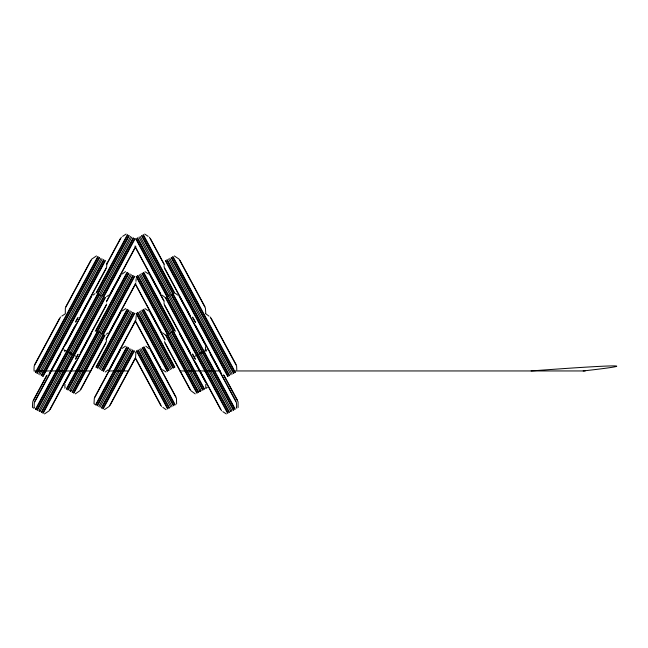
<?xml version="1.0" encoding="UTF-8"?>
<svg xmlns="http://www.w3.org/2000/svg" width="648" height="648" viewBox="0 0 648 648"><rect width="100%" height="100%" fill="white"/><g stroke="black" fill="none" stroke-linecap="round" stroke-linejoin="round"><path stroke-width="0.97" d="M135.578 357.485L135.902 352.326L135.076 352.115M106.394 340.111L106.337 341.642L79.947 390.655L75.322 393.879M33.98 370.024L34.174 366.007L60.564 317.002M34.117 406.742L34.312 402.732L60.701 353.719M64.857 386.645L64.986 384.167M106.831 263.112L106.637 267.122L80.247 316.135M135.967 281.354L136.104 278.867M136.145 315.779L135.95 319.796L109.561 368.801M65.537 343.262L65.424 343.699M74.318 327.467L74.633 326.56M34.668 364.597L59.657 318.192M65.845 306.698L90.833 260.294M35.405 372.406L97.751 256.608M35.834 372.632L98.18 256.835M36.855 373.183L99.201 257.386M37.276 373.41L99.622 257.612M38.637 374.147L100.983 258.35M39.828 374.787L102.173 258.989M41.189 375.516L103.534 259.718M41.61 375.743L103.963 259.953M42.63 376.294L104.984 260.504M43.06 376.52L105.405 260.731M33.21 400.456L46.543 375.694M75.767 321.416L77.614 317.99M106.483 264.376L120.447 238.44M47.102 375.151L32.716 401.865L32.424 407.3L33.947 408.256L34.449 407.325M75.614 322.202L78.173 317.439M106.782 264.303L121.354 237.249M49.078 374.034L75.468 325.021M50.382 372.09L74.966 326.43M81.154 314.944L106.142 268.531M34.814 401.323L59.802 354.91M65.885 343.61L90.874 297.197M65.391 345.019L91.773 296.006M64.565 351.402L65.124 350.357M96.196 292.653L127.364 234.754M96.617 292.88L127.794 234.981M97.637 293.431L128.814 235.532M35.543 409.123L97.791 293.52M35.818 409.269L36.32 408.329M66.436 352.407L66.995 351.37M98.067 293.657L129.236 235.767M35.972 409.35L98.221 293.747M36.993 409.901L99.241 294.297M37.179 409.998L37.738 408.961M67.854 353.039L68.753 351.354M98.925 295.326L130.596 236.496M37.414 410.127L99.662 294.524M100.618 295.034L131.787 237.136M38.775 410.864L101.023 295.253M39.73 411.375L40.289 410.33M70.802 353.662L71.361 352.625M101.979 295.763L133.148 237.873M39.965 411.504L102.214 295.893M71.223 353.897L71.734 352.958M102.4 295.998L133.577 238.1M103.421 296.541L134.598 238.65M41.326 412.233L103.575 296.63M103.85 296.776L135.019 238.877M41.755 412.468L104.004 296.857M42.776 413.019L105.025 297.408M43.197 413.246L105.446 297.635M109.86 294.281L135.78 246.151M110.768 293.09L135.756 246.677M75.427 359.033L77.736 354.74M106.604 301.134L120.107 276.056M75.695 359.016L78.254 354.262M106.442 301.911L121.006 274.857M75.605 361.738L49.216 410.751L44.477 413.934M80.287 353.039L106.677 304.034M50.115 409.56L75.103 363.155M81.194 351.848L106.183 305.443M65.545 381.218L90.534 334.814M65.043 382.628L91.433 333.623M64.678 388.168L65.181 387.229M95.288 331.306L127.024 272.371M96.277 330.496L127.454 272.597M96.738 332.084L128.474 273.148M66.274 389.027L97.451 331.128M97.16 332.311L128.895 273.375M66.704 389.254L97.88 331.355M67.724 389.804L98.901 331.906M99.087 332.003L130.256 274.112M68.145 390.031L99.322 332.141M100.27 332.651L131.447 274.752M69.506 390.768L100.683 332.87M70.462 391.279L70.964 390.347M101.631 333.38L132.808 275.481M70.697 391.408L101.874 333.509M102.06 333.607L133.237 275.708M103.081 334.157L134.258 276.259M72.058 392.137L103.235 334.247M102.943 335.429L134.679 276.494M72.487 392.372L103.656 334.473M73.508 392.915L104.676 335.024M73.929 393.15L105.106 335.251M109.52 331.898L135.91 282.884M110.427 330.707L135.416 284.294L160.356 330.707M106.183 338.896L120.147 312.96M106.053 339.617L121.046 311.769M80.854 389.464L105.843 343.051M95.888 367.173L127.065 309.274M96.317 367.4L127.486 309.509M97.338 367.951L128.507 310.052M97.759 368.177L128.936 310.287M99.12 368.915L130.297 311.016M100.31 369.554L131.487 311.656M101.671 370.283L132.848 312.393M102.101 370.518L133.269 312.62M103.121 371.069L134.29 313.17M103.542 371.296L134.719 313.397M110.46 367.61L135.448 321.206M94.819 396.981L119.807 350.576M120.706 349.385L94.316 398.39L94.001 403.72L95.548 404.789L126.725 346.891M95.977 405.016L127.146 347.117M96.998 405.567L128.166 347.668M97.419 405.794L128.596 347.895M98.78 406.531L129.956 348.632M99.97 407.171L131.147 349.272M101.331 407.9L132.508 350.001M101.76 408.127L132.929 350.236M102.781 408.677L133.95 350.779M103.202 408.912L134.379 351.014M135.61 357.404L109.22 406.418L104.482 409.593M110.12 405.227L135.108 358.814M176.612 404.028L176.467 398.39L150.077 349.385M122.602 236.358L126.093 234.066M61.811 316.103L65.302 313.818L65.351 308.108L91.741 259.103L96.479 255.919M93.02 295.115L95.021 293.633M122.253 273.966L125.51 271.617M106.62 296.654L108.613 295.172M122.294 310.878L125.793 308.594M106.272 334.263L108.273 332.789M121.954 348.486L125.445 346.202M108.313 369.692L105.284 372.001M205.781 388.338L205.797 384.167M238.108 407.568L238.067 401.865L223.495 374.811M207.085 349.685L205.724 350.479M196.466 355.46L195.169 356.108M196.895 355.234L197.915 354.683M198.337 354.456L199.697 353.719M199.94 353.589L202.249 352.35M202.492 352.22L203.853 351.483M204.12 351.338L205.643 350.528M206.105 388.168L207.376 387.48M144.69 234.066L148.181 236.358M174.304 255.919L179.042 259.103L205.432 308.108L205.748 313.438M145.031 271.682L148.522 273.966M144.99 308.594L148.481 310.878M165.961 371.984L162.47 369.692M226.306 413.934L222.815 411.642M33.89 370.948L50.998 370.948M51.16 370.948L90.817 370.948M108.832 370.948L128.579 370.948M179.966 370.948L199.706 370.948M199.876 370.948L219.85 370.948M234.195 370.948L585.217 370.948M205.716 313.754L208.972 316.103M166.066 409.658L162.81 407.309M195.218 393.887L190.836 390.655L164.446 341.642M65.27 350.592L66.679 351.297M63.779 349.79L65.084 350.438M66.955 351.443L68.315 352.172M68.55 352.301L70.867 353.549M71.102 353.678L72.463 354.416M72.892 354.642L73.913 355.193M74.334 355.42L75.589 356.149M145.8 346.186L148.829 348.486M175.754 293.633L177.755 295.115M162.162 295.172L165.102 297.416M162.502 332.789L165.443 335.032M211.151 354.44L211.661 354.942M179.942 260.294L204.938 306.698M211.118 318.192L236.107 364.597M210.219 317.002L236.609 366.007L236.795 370.024M173.024 256.608L235.378 372.406M172.603 256.835L234.949 372.632M171.582 257.386L233.928 373.183M171.153 257.612L233.507 373.41M169.792 258.35L232.146 374.147M168.602 258.989L230.955 374.787M167.241 259.718L229.595 375.516M166.82 259.953L229.165 375.743M165.799 260.504L228.145 376.294M165.37 260.731L227.723 376.52M150.328 238.44L164.122 264.06M192.991 317.666L195.299 321.959M224.062 375.37L237.565 400.456M149.429 237.249L164.244 264.757M192.424 317.107L195.413 322.655M190.528 316.135L164.138 267.122L164.082 265.591M195.315 325.021L221.705 374.034M164.641 268.531L189.629 314.944M195.809 326.43L220.352 372.009M179.909 297.197L204.898 343.61M210.981 354.91L235.969 401.323M179.002 296.006L205.392 345.019M210.074 353.719L236.463 402.732L236.658 406.742M143.411 234.754L175.09 293.584M205.205 349.515L206.161 351.297M236.277 407.219L236.836 408.256M142.989 234.981L174.158 292.88M141.969 235.532L173.138 293.431M172.984 293.52L235.232 409.123M141.539 235.767L173.219 294.597M203.788 351.37L204.29 352.301M172.562 293.747L234.811 409.35M171.542 294.297L233.79 409.901M140.179 236.496L171.858 295.326M202.427 352.099L202.929 353.039M233.045 408.961L233.604 409.998M171.113 294.524L233.361 410.127M138.988 237.136L170.165 295.034M169.76 295.253L232 410.864M137.627 237.873L168.804 295.763M199.422 352.625L199.981 353.662M230.494 410.33L231.053 411.375M168.569 295.893L230.81 411.504M137.206 238.1L168.375 295.998M136.185 238.65L167.362 296.541M167.208 296.63L229.457 412.233M135.756 238.877L166.933 296.776M166.779 296.857L229.028 412.468M165.758 297.408L228.007 413.019M165.337 297.635L227.586 413.246M134.954 246.062L160.915 294.281M135.424 247.431L160.016 293.09M150.676 276.056L164.009 300.81M192.869 354.424L195.178 358.709M149.769 274.857L164.155 301.579M192.343 353.921L195.332 359.478M190.496 353.039L164.106 304.034L164.041 302.503M195.178 361.738L221.567 410.751M164.6 305.443L189.589 351.848M195.672 363.155L220.66 409.56M180.249 334.814L205.238 381.218M179.342 333.623L205.732 382.628M143.751 272.371L175.43 331.201M143.329 272.597L174.506 330.496M142.309 273.148L174.045 332.084M173.332 331.128L204.501 389.027M141.88 273.375L173.615 332.311M172.903 331.355L204.079 389.254M171.882 331.906L203.059 389.804M140.527 274.112L171.696 332.003M202.314 388.865L202.873 389.902M171.461 332.141L202.63 390.031M139.336 274.752L170.505 332.651M170.1 332.87L201.269 390.768M137.975 275.481L169.144 333.38M199.762 390.242L200.321 391.279M168.909 333.509L200.078 391.408M137.546 275.708L168.723 333.607M199.203 390.226L199.9 391.505M136.526 276.259L168.261 335.194M167.549 334.247L198.717 392.137M136.104 276.494L167.832 335.429M167.119 334.473L198.296 392.372M166.099 335.024L197.276 392.915M165.677 335.251L196.846 393.15M135.294 283.678L161.255 331.898M150.636 312.96L164.892 339.439M149.728 311.769L164.973 340.07M164.94 343.051L189.929 389.464M143.718 309.274L174.887 367.173M143.289 309.509L174.466 367.4M142.268 310.052L173.445 367.951M141.847 310.287L173.016 368.177M140.486 311.016L171.655 368.915M139.296 311.656L170.465 369.554M137.935 312.393L169.104 370.283M137.506 312.62L168.683 370.518M136.485 313.17L167.662 371.069M136.064 313.397L167.241 371.296M135.254 320.582L161.222 368.801M135.732 321.951L160.315 367.61M150.976 350.576L175.964 396.981M144.059 346.891L175.235 404.789M143.629 347.117L174.806 405.016M142.609 347.668L173.786 405.567M142.187 347.895L173.364 405.794M140.827 348.632L172.004 406.531M139.636 349.272L170.813 407.171M138.275 350.001L169.452 407.9M137.846 350.236L169.023 408.127M136.825 350.779L168.002 408.677M136.404 351.014L167.581 408.912M135.602 358.198L161.563 406.418M135.667 358.814L160.655 405.227M219.251 369.465L220.028 371.409M205.448 346.55L205.586 349.037M531.141 370.948A255.49 3.645 -5 0 1 583.176 370.948"/></g></svg>
